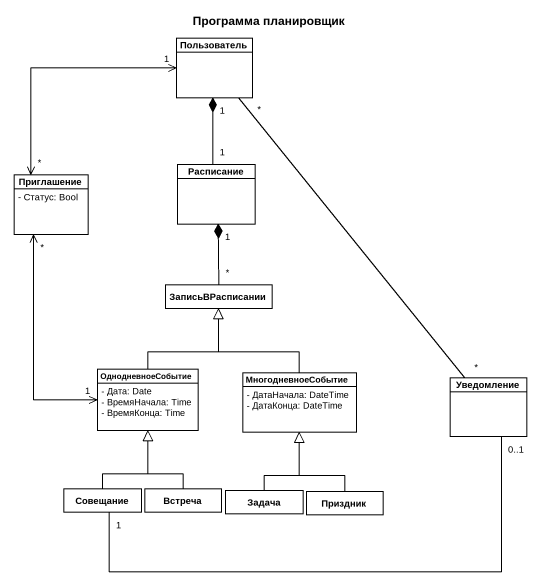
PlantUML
@startuml
title Программа планировщик
hide circle
hide empty members
skinparam classAttributeIconSize 0
class Пользователь
class Приглашение {
  - Статус: Bool
}
class Расписание
class ЗаписьВРасписании
class ОднодневноеСобытие {
  - Дата: Date
  - ВремяНачала: Time
  - ВремяКонца: Time
}
class МногодневноеСобытие {
  - ДатаНачала: DateTime
  - ДатаКонца: DateTime
}
class Уведомление
class Совещание
class Встреча
class Задача
class Приздник
Пользователь "1" <--> "*" Приглашение
Расписание "1" -up-* "1" Пользователь
ЗаписьВРасписании "*" -up-* "1" Расписание
ОднодневноеСобытие "1" <-up-> "*" Приглашение
ОднодневноеСобытие -up-|> ЗаписьВРасписании
МногодневноеСобытие -up-|> ЗаписьВРасписании
Уведомление "*" -up- "*" Пользователь
Совещание -up-|> ОднодневноеСобытие
Совещание "1" -right- "0..1" Уведомление
Встреча -up-|> ОднодневноеСобытие
Задача -up-|> МногодневноеСобытие
Приздник -up-|> МногодневноеСобытие
@enduml
